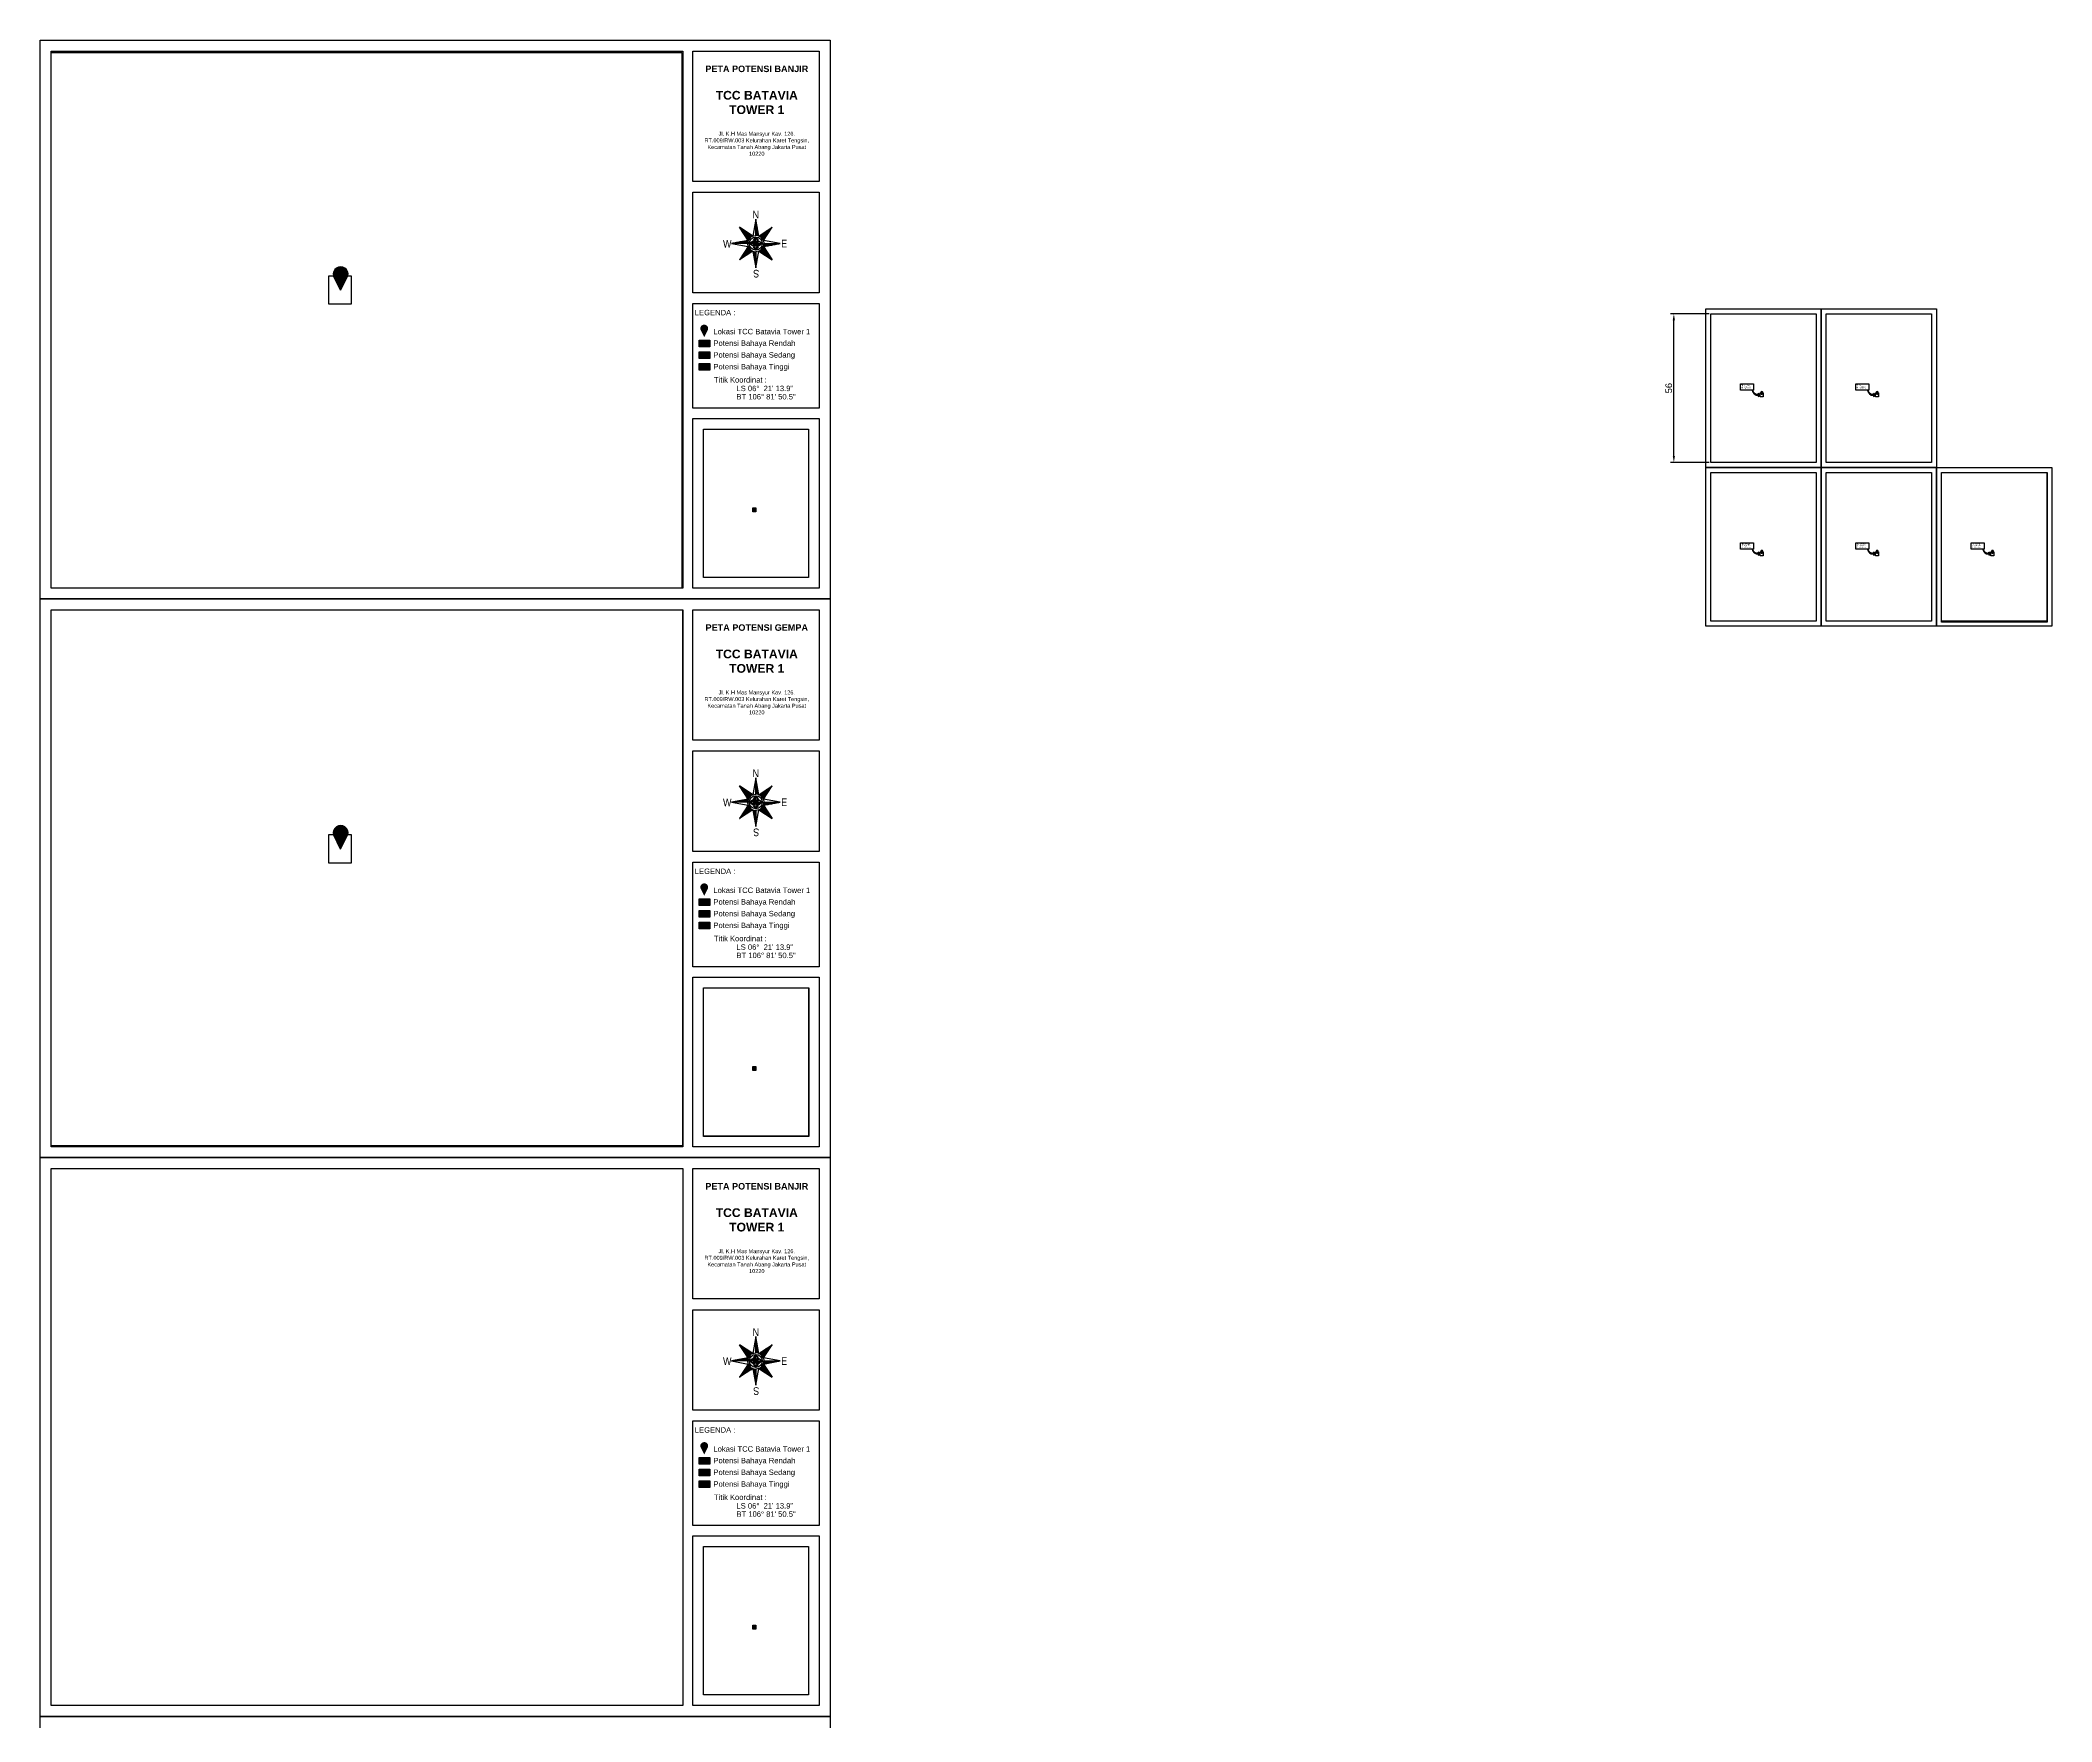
# Model space of a CAD drawing. Header units: millimetres. Extents: x 732789 to 742699, y 10898 to 18897.
# Drawn here: x 735186 to 735944, y 11527 to 12160 of the extents above; entities that cross this region are included whole.
import ezdxf

# ---------------------------------------------------------------- set-up
doc = ezdxf.new("R2010")
doc.units = ezdxf.units.MM
doc.linetypes.add('PTS_EXT', pattern=[999999, 0, -999999])
doc.styles.get("Standard").update_dxf_attribs({"font": 'arial.ttf'})
doc.dimstyles.new('ISO-25', dxfattribs={"dimtxt": 2.5, "dimasz": 2.5, "dimexe": 1.25, "dimexo": 0.625, "dimtad": 1, "dimdec": 0, "dimtxsty": 'Standard', "dimcen": 2.5, "dimadec": 0, "dimazin": 0, "dimtfac": 1, "dimtdec": 0, "dimtmove": 0, "dimatfit": 3, "dimfxl": 1, "dimarcsym": 0})
picture_1 = doc.add_image_def('image3.png', size_in_pixel=(591, 835))
picture_2 = doc.add_image_def('image4.png', size_in_pixel=(591, 835))
picture_3 = doc.add_image_def('image2.png', size_in_pixel=(3725, 5257))
picture_4 = doc.add_image_def('image1.png', size_in_pixel=(3737, 5281))
picture_5 = doc.add_image_def('image5.png', size_in_pixel=(2539, 2155))
picture_6 = doc.add_image_def('image6.png', size_in_pixel=(591, 835))
picture_7 = doc.add_image_def('image7.png', size_in_pixel=(2539, 2155))

# ---------------------------------------------------------------- blocks, each defined once
blk = doc.blocks.new('*D22')
at = {"color": 0, "lineweight": -2, "transparency": 16777216}
for p, q in [((735814.58, 12056.65), (735800.01, 12056.65)), ((735801.26, 12003.16), (735801.26, 12054.15)), ((735814.58, 12000.66), (735800.01, 12000.66))]:
    blk.add_line(p, q, dxfattribs=at)
at = {"color": 0, "transparency": 16777216}
for points in [[(735800.84, 12054.15), (735801.68, 12054.15), (735801.26, 12056.65)], [(735800.84, 12003.16), (735801.68, 12003.16), (735801.26, 12000.66)]]:
    blk.add_solid(points, dxfattribs=at)
at = {"layer": 'Defpoints', "color": 0, "transparency": 16777216}
for p in [(735801.26, 12056.65), (735815.2, 12056.65), (735815.2, 12000.66)]:
    blk.add_point(p, dxfattribs=at)
at = {"color": 0, "transparency": 16777216, "insert": (735799.36, 12028.65), "char_height": 2.5, "attachment_point": 5, "rotation": 90}
blk.add_mtext('56', dxfattribs=at)

msp = doc.modelspace()

# ---------------------------------------------------------------- hatches: boundary and pattern name
h = msp.add_hatch(color=1)
h.dxf.hatch_style = 1
h.paths.add_polyline_path([(735302.05, 12070.87, 1.282095), (735296.66, 12070.87), (735299.35, 12065.48)])
h.paths.add_polyline_path([(735297.96, 12071.55, -1), (735300.75, 12071.55, -1)], flags=16)
at = {"true_color": 0xffffff}
h = msp.add_hatch(color=7, dxfattribs=at)
h.dxf.hatch_style = 1
h.paths.add_polyline_path([(735297.96, 12071.55, 1), (735300.75, 12071.55, 1)])
h = msp.add_hatch(color=1)
h.dxf.hatch_style = 1
h.paths.add_polyline_path([(735437.66, 12050.71, 1.282095), (735434.79, 12050.71), (735436.23, 12047.83)])
h.paths.add_polyline_path([(735435.48, 12051.07, -1), (735436.97, 12051.07, -1)], flags=16)
h = msp.add_hatch(color=7, dxfattribs=at)
h.dxf.hatch_style = 1
h.paths.add_polyline_path([(735436.98, 12051.07, 1), (735435.48, 12051.07, 1)])
h = msp.add_hatch(color=3)
h.dxf.hatch_style = 1
h.paths.add_polyline_path([(735438.29, 12046.77), (735434.38, 12046.77), (735434.38, 12044.25), (735438.29, 12044.25)])
h = msp.add_hatch(color=2)
h.dxf.hatch_style = 1
h.paths.add_polyline_path([(735438.29, 12042.35), (735434.38, 12042.35), (735434.38, 12039.83), (735438.29, 12039.83)])
h = msp.add_hatch(color=1)
h.dxf.hatch_style = 1
h.paths.add_polyline_path([(735438.29, 12037.94), (735434.38, 12037.94), (735434.38, 12035.41), (735438.29, 12035.41)])
at = {"true_color": 0x939598, "transparency": 33554643}
h = msp.add_hatch(color=252, dxfattribs=at)
h.dxf.hatch_style = 1
h.set_gradient(color1=(147, 149, 152), color2=(0, 0, 255), rotation=236)
h.paths.add_polyline_path([(735832.99, 12026.67), (735832.99, 12026.32, -0.332335), (735830.79, 12027.84, 0.357219), (735832.99, 12025.88), (735832.99, 12025.53), (735833.74, 12026.1)])
h = msp.add_hatch(color=1)
h.dxf.hatch_style = 1
h.paths.add_polyline_path([(735834.76, 12026.86, 1.282095), (735833.99, 12026.86), (735834.37, 12026.09)])
h.paths.add_polyline_path([(735834.18, 12026.95, -1), (735834.57, 12026.95, -1)], flags=16)
at = {"true_color": 0xffffff}
h = msp.add_hatch(color=7, dxfattribs=at)
h.dxf.hatch_style = 1
h.paths.add_polyline_path([(735834.18, 12026.95, 1), (735834.57, 12026.95, 1)])
at = {"true_color": 0x939598, "transparency": 33554643}
h = msp.add_hatch(color=252, dxfattribs=at)
h.dxf.hatch_style = 1
h.set_gradient(color1=(147, 149, 152), color2=(0, 0, 255), rotation=236)
h.paths.add_polyline_path([(735876.39, 12026.67), (735876.39, 12026.32, -0.332335), (735874.19, 12027.84, 0.357219), (735876.39, 12025.88), (735876.39, 12025.53), (735877.15, 12026.1)])
h = msp.add_hatch(color=1)
h.dxf.hatch_style = 1
h.paths.add_polyline_path([(735878.17, 12026.86, 1.282095), (735877.4, 12026.86), (735877.78, 12026.09)])
h.paths.add_polyline_path([(735877.58, 12026.95, -1), (735877.98, 12026.95, -1)], flags=16)
at = {"true_color": 0xffffff}
h = msp.add_hatch(color=7, dxfattribs=at)
h.dxf.hatch_style = 1
h.paths.add_polyline_path([(735877.58, 12026.95, 1), (735877.98, 12026.95, 1)])
h = msp.add_hatch()
h.set_pattern_fill('ANSI31', color=1, scale=0.136239)
h.set_pattern_definition([(45, (234389.67574, 3860.0776), (-0.30586422798, 0.30586422798), [])])
h.paths.add_polyline_path([(735455.71, 11983.62), (735454.51, 11983.62), (735454.51, 11982.09), (735455.71, 11982.09)])
at = {"true_color": 0x939598, "transparency": 33554643}
h = msp.add_hatch(color=252, dxfattribs=at)
h.dxf.hatch_style = 1
h.set_gradient(color1=(147, 149, 152), color2=(0, 0, 255), rotation=236)
h.paths.add_polyline_path([(735832.99, 11966.9), (735832.99, 11966.55, -0.332335), (735830.79, 11968.07, 0.357219), (735832.99, 11966.11), (735832.99, 11965.76), (735833.74, 11966.33)])
h = msp.add_hatch(color=1)
h.dxf.hatch_style = 1
h.paths.add_polyline_path([(735834.76, 11967.09, 1.282095), (735833.99, 11967.09), (735834.37, 11966.32)])
h.paths.add_polyline_path([(735834.18, 11967.18, -1), (735834.57, 11967.18, -1)], flags=16)
at = {"true_color": 0xffffff}
h = msp.add_hatch(color=7, dxfattribs=at)
h.dxf.hatch_style = 1
h.paths.add_polyline_path([(735834.18, 11967.18, 1), (735834.57, 11967.18, 1)])
at = {"true_color": 0x939598, "transparency": 33554643}
h = msp.add_hatch(color=252, dxfattribs=at)
h.dxf.hatch_style = 1
h.set_gradient(color1=(147, 149, 152), color2=(0, 0, 255), rotation=236)
h.paths.add_polyline_path([(735876.39, 11966.9), (735876.39, 11966.55, -0.332335), (735874.19, 11968.07, 0.357219), (735876.39, 11966.11), (735876.39, 11965.76), (735877.15, 11966.33)])
h = msp.add_hatch(color=1)
h.dxf.hatch_style = 1
h.paths.add_polyline_path([(735878.17, 11967.09, 1.282095), (735877.4, 11967.09), (735877.78, 11966.32)])
h.paths.add_polyline_path([(735877.58, 11967.18, -1), (735877.98, 11967.18, -1)], flags=16)
at = {"true_color": 0xffffff}
h = msp.add_hatch(color=7, dxfattribs=at)
h.dxf.hatch_style = 1
h.paths.add_polyline_path([(735877.58, 11967.18, 1), (735877.98, 11967.18, 1)])
at = {"true_color": 0x939598, "transparency": 33554643}
h = msp.add_hatch(color=252, dxfattribs=at)
h.dxf.hatch_style = 1
h.set_gradient(color1=(147, 149, 152), color2=(0, 0, 255), rotation=236)
h.paths.add_polyline_path([(735919.8, 11966.9), (735919.8, 11966.55, -0.332335), (735917.6, 11968.07, 0.357219), (735919.8, 11966.11), (735919.8, 11965.76), (735920.56, 11966.33)])
h = msp.add_hatch(color=1)
h.dxf.hatch_style = 1
h.paths.add_polyline_path([(735921.57, 11967.09, 1.282095), (735920.8, 11967.09), (735921.19, 11966.32)])
h.paths.add_polyline_path([(735920.99, 11967.18, -1), (735921.39, 11967.18, -1)], flags=16)
at = {"true_color": 0xffffff}
h = msp.add_hatch(color=7, dxfattribs=at)
h.dxf.hatch_style = 1
h.paths.add_polyline_path([(735920.99, 11967.18, 1), (735921.39, 11967.18, 1)])
h = msp.add_hatch(color=1)
h.dxf.hatch_style = 1
h.paths.add_polyline_path([(735302.05, 11860.57, 1.282095), (735296.66, 11860.57), (735299.35, 11855.17)])
h.paths.add_polyline_path([(735297.96, 11861.24, -1), (735300.75, 11861.24, -1)], flags=16)
h = msp.add_hatch(color=7, dxfattribs=at)
h.dxf.hatch_style = 1
h.paths.add_polyline_path([(735297.96, 11861.24, 1), (735300.75, 11861.24, 1)])
h = msp.add_hatch(color=3)
h.dxf.hatch_style = 1
h.paths.add_polyline_path([(735438.29, 11836.47), (735434.38, 11836.47), (735434.38, 11833.94), (735438.29, 11833.94)])
h = msp.add_hatch(color=1)
h.dxf.hatch_style = 1
h.paths.add_polyline_path([(735437.66, 11840.4, 1.282095), (735434.79, 11840.4), (735436.23, 11837.52)])
h.paths.add_polyline_path([(735435.48, 11840.76, -1), (735436.97, 11840.76, -1)], flags=16)
h = msp.add_hatch(color=7, dxfattribs=at)
h.dxf.hatch_style = 1
h.paths.add_polyline_path([(735436.98, 11840.76, 1), (735435.48, 11840.76, 1)])
h = msp.add_hatch(color=2)
h.dxf.hatch_style = 1
h.paths.add_polyline_path([(735438.29, 11832.05), (735434.38, 11832.05), (735434.38, 11829.52), (735438.29, 11829.52)])
h = msp.add_hatch(color=1)
h.dxf.hatch_style = 1
h.paths.add_polyline_path([(735438.29, 11827.63), (735434.38, 11827.63), (735434.38, 11825.11), (735438.29, 11825.11)])
h = msp.add_hatch()
h.set_pattern_fill('ANSI31', color=1, scale=0.136239)
h.set_pattern_definition([(45, (234389.67574, 3649.76975), (-0.30586422798, 0.30586422798), [])])
h.paths.add_polyline_path([(735455.71, 11773.31), (735454.51, 11773.31), (735454.51, 11771.78), (735455.71, 11771.78)])
h = msp.add_hatch(color=1)
h.dxf.hatch_style = 1
h.paths.add_polyline_path([(735437.66, 11630.09, 1.282095), (735434.79, 11630.09), (735436.23, 11627.21)])
h.paths.add_polyline_path([(735435.48, 11630.45, -1), (735436.97, 11630.45, -1)], flags=16)
h = msp.add_hatch(color=3)
h.dxf.hatch_style = 1
h.paths.add_polyline_path([(735438.29, 11626.16), (735434.38, 11626.16), (735434.38, 11623.63), (735438.29, 11623.63)])
h = msp.add_hatch(color=7, dxfattribs=at)
h.dxf.hatch_style = 1
h.paths.add_polyline_path([(735436.98, 11630.46, 1), (735435.48, 11630.46, 1)])
h = msp.add_hatch(color=2)
h.dxf.hatch_style = 1
h.paths.add_polyline_path([(735438.29, 11621.74), (735434.38, 11621.74), (735434.38, 11619.22), (735438.29, 11619.22)])
h = msp.add_hatch(color=1)
h.dxf.hatch_style = 1
h.paths.add_polyline_path([(735438.29, 11617.32), (735434.38, 11617.32), (735434.38, 11614.8), (735438.29, 11614.8)])
h = msp.add_hatch()
h.set_pattern_fill('ANSI31', color=1, scale=0.136239)
h.set_pattern_definition([(45, (234389.67574, 3439.4619), (-0.30586422798, 0.30586422798), [])])
h.paths.add_polyline_path([(735455.71, 11563), (735454.51, 11563), (735454.51, 11561.48), (735455.71, 11561.48)])

# ---------------------------------------------------------------- linework, layer by layer
at = {"linetype": 'Continuous'}
for p, q in [((735454.49, 12085.91), (735449.53, 12089.2)), ((735452.81, 12084.23), (735449.53, 12089.2)), ((735453.48, 12085.24), (735449.53, 12089.2)), ((735453.32, 12085.06), (735450.21, 12088.17)), ((735453.66, 12085.41), (735450.55, 12088.52)), ((735453.17, 12084.87), (735450.88, 12087.15)), ((735453.86, 12085.56), (735451.57, 12087.84)), ((735454.07, 12085.7), (735452.6, 12087.17)), ((735454.29, 12085.82), (735453.62, 12086.49)), ((735456.8, 12085.91), (735455.65, 12092.26)), ((735455.65, 12086.14), (735455.65, 12092.26)), ((735455.74, 12086.14), (735455.74, 12091.75)), ((735455.98, 12086.12), (735455.98, 12090.41)), ((735456.23, 12086.08), (735456.23, 12089.06)), ((735456.47, 12086.02), (735456.47, 12087.71)), ((735456.72, 12085.95), (735456.72, 12086.37)), ((735456.8, 12085.91), (735461.76, 12089.2)), ((735457, 12085.82), (735457.67, 12086.49)), ((735457.23, 12085.7), (735458.7, 12087.17)), ((735457.44, 12085.56), (735459.72, 12087.84)), ((735457.63, 12085.41), (735460.74, 12088.52)), ((735457.81, 12085.24), (735461.76, 12089.2)), ((735457.98, 12085.06), (735461.09, 12088.17)), ((735458.13, 12084.87), (735460.41, 12087.15)), ((735458.48, 12084.23), (735461.76, 12089.2)), ((735452.81, 12084.23), (735446.47, 12083.08)), ((735452.59, 12083.08), (735446.47, 12083.08)), ((735452.59, 12083.17), (735446.97, 12083.17)), ((735452.61, 12083.42), (735448.32, 12083.42)), ((735452.81, 12081.93), (735449.53, 12076.96)), ((735453.48, 12080.92), (735449.53, 12076.96)), ((735454.49, 12080.25), (735449.53, 12076.96)), ((735452.64, 12083.66), (735449.67, 12083.66)), ((735453.32, 12081.1), (735450.21, 12077.98)), ((735453.66, 12080.75), (735450.55, 12077.64)), ((735453.17, 12081.29), (735450.88, 12079.01)), ((735452.7, 12083.91), (735451.01, 12083.91)), ((735453.03, 12084.66), (735451.56, 12086.13)), ((735453.03, 12081.5), (735451.56, 12080.03)), ((735453.86, 12080.6), (735451.57, 12078.32)), ((735452.91, 12084.44), (735452.24, 12085.11)), ((735452.91, 12081.72), (735452.24, 12081.05)), ((735452.78, 12084.15), (735452.36, 12084.15)), ((735454.07, 12080.46), (735452.6, 12078.99)), ((735453.2, 12083.08), (735454.42, 12084)), ((735454.42, 12082.47), (735453.2, 12083.08)), ((735454.42, 12082.16), (735453.2, 12083.08)), ((735454.29, 12080.34), (735453.62, 12079.67)), ((735454.42, 12084), (735455.65, 12083.08)), ((735455.65, 12083.08), (735454.42, 12082.47)), ((735455.65, 12083.08), (735454.42, 12082.16)), ((735454.49, 12080.25), (735455.65, 12073.9)), ((735454.58, 12080.21), (735454.58, 12079.79)), ((735454.73, 12084.3), (735455.65, 12085.53)), ((735455.65, 12083.08), (735454.73, 12084.3)), ((735454.73, 12081.86), (735455.65, 12083.08)), ((735455.65, 12080.63), (735454.73, 12081.86)), ((735454.82, 12080.13), (735454.82, 12078.45)), ((735455.03, 12084.3), (735455.65, 12085.53)), ((735455.65, 12083.08), (735455.03, 12084.3)), ((735455.07, 12080.08), (735455.07, 12077.1)), ((735455.31, 12080.04), (735455.31, 12075.75)), ((735455.55, 12080.02), (735455.55, 12074.41)), ((735455.65, 12085.53), (735456.56, 12084.3)), ((735456.56, 12084.3), (735455.65, 12083.08)), ((735455.65, 12083.08), (735456.87, 12084)), ((735456.87, 12083.69), (735455.65, 12083.08)), ((735455.65, 12083.08), (735456.26, 12081.86)), ((735455.65, 12083.08), (735456.56, 12081.86)), ((735456.87, 12082.16), (735455.65, 12083.08)), ((735456.26, 12081.86), (735455.65, 12080.63)), ((735456.56, 12081.86), (735455.65, 12080.63)), ((735455.65, 12080.02), (735455.65, 12073.9)), ((735456.8, 12080.25), (735461.76, 12076.96)), ((735456.87, 12084), (735458.09, 12083.08)), ((735458.09, 12083.08), (735456.87, 12083.69)), ((735458.09, 12083.08), (735456.87, 12082.16)), ((735457, 12080.34), (735457.67, 12079.67)), ((735457.23, 12080.46), (735458.7, 12078.99)), ((735457.44, 12080.6), (735459.72, 12078.32)), ((735457.63, 12080.75), (735460.74, 12077.64)), ((735457.81, 12080.92), (735461.76, 12076.96)), ((735457.98, 12081.1), (735461.09, 12077.98)), ((735458.13, 12081.29), (735460.41, 12079.01)), ((735458.27, 12084.66), (735459.73, 12086.13)), ((735458.27, 12081.5), (735459.73, 12080.03)), ((735458.39, 12084.44), (735459.06, 12085.11)), ((735458.39, 12081.72), (735459.06, 12081.05)), ((735458.48, 12081.93), (735464.82, 12083.08)), ((735458.48, 12081.93), (735461.76, 12076.96)), ((735458.51, 12082.01), (735458.93, 12082.01)), ((735458.59, 12082.25), (735460.28, 12082.25)), ((735458.65, 12082.5), (735461.63, 12082.5)), ((735458.69, 12082.74), (735462.97, 12082.74)), ((735458.7, 12082.99), (735464.32, 12082.99)), ((735458.71, 12083.08), (735464.82, 12083.08)), ((735456.8, 11875.61), (735455.65, 11881.95)), ((735455.65, 11875.83), (735455.65, 11881.95)), ((735454.49, 11875.61), (735449.53, 11878.89)), ((735452.81, 11873.93), (735449.53, 11878.89)), ((735453.48, 11874.94), (735449.53, 11878.89)), ((735453.32, 11874.75), (735450.21, 11877.87)), ((735453.66, 11875.1), (735450.55, 11878.21)), ((735453.17, 11874.56), (735450.88, 11876.84)), ((735453.03, 11874.35), (735451.56, 11875.82)), ((735453.86, 11875.25), (735451.57, 11877.54)), ((735452.91, 11874.13), (735452.24, 11874.8)), ((735454.07, 11875.39), (735452.6, 11876.86)), ((735454.29, 11875.51), (735453.62, 11876.18)), ((735454.73, 11874), (735455.65, 11875.22)), ((735455.03, 11874), (735455.65, 11875.22)), ((735455.65, 11875.22), (735456.56, 11874)), ((735455.74, 11875.83), (735455.74, 11881.44)), ((735455.98, 11875.81), (735455.98, 11880.1)), ((735456.23, 11875.78), (735456.23, 11878.75)), ((735456.47, 11875.72), (735456.47, 11877.41)), ((735456.72, 11875.64), (735456.72, 11876.06)), ((735456.8, 11875.61), (735461.76, 11878.89)), ((735457, 11875.51), (735457.67, 11876.18)), ((735457.23, 11875.39), (735458.7, 11876.86)), ((735457.44, 11875.25), (735459.72, 11877.54)), ((735457.63, 11875.1), (735460.74, 11878.21)), ((735457.81, 11874.94), (735461.76, 11878.89)), ((735457.98, 11874.75), (735461.09, 11877.87)), ((735458.13, 11874.56), (735460.41, 11876.84)), ((735458.27, 11874.35), (735459.73, 11875.82)), ((735458.39, 11874.13), (735459.06, 11874.8)), ((735458.48, 11873.93), (735461.76, 11878.89)), ((735452.81, 11873.93), (735446.47, 11872.77)), ((735452.59, 11872.77), (735446.47, 11872.77)), ((735452.59, 11872.86), (735446.97, 11872.86)), ((735452.61, 11873.11), (735448.32, 11873.11)), ((735452.81, 11871.62), (735449.53, 11866.65)), ((735453.48, 11870.61), (735449.53, 11866.65)), ((735454.49, 11869.94), (735449.53, 11866.65)), ((735452.64, 11873.35), (735449.67, 11873.35)), ((735453.32, 11870.79), (735450.21, 11867.68)), ((735453.66, 11870.44), (735450.55, 11867.33)), ((735453.17, 11870.98), (735450.88, 11868.7)), ((735452.7, 11873.6), (735451.01, 11873.6)), ((735453.03, 11871.19), (735451.56, 11869.72)), ((735453.86, 11870.29), (735451.57, 11868.01)), ((735452.91, 11871.42), (735452.24, 11870.75)), ((735452.78, 11873.84), (735452.36, 11873.84)), ((735454.07, 11870.15), (735452.6, 11868.68)), ((735453.2, 11872.77), (735454.42, 11873.69)), ((735454.42, 11872.16), (735453.2, 11872.77)), ((735454.42, 11871.85), (735453.2, 11872.77)), ((735454.29, 11870.03), (735453.62, 11869.36)), ((735454.42, 11873.69), (735455.65, 11872.77)), ((735455.65, 11872.77), (735454.42, 11872.16)), ((735455.65, 11872.77), (735454.42, 11871.85)), ((735454.49, 11869.94), (735455.65, 11863.6)), ((735454.58, 11869.91), (735454.58, 11869.48)), ((735455.65, 11872.77), (735454.73, 11874)), ((735454.73, 11871.55), (735455.65, 11872.77)), ((735455.65, 11870.33), (735454.73, 11871.55)), ((735454.82, 11869.83), (735454.82, 11868.14)), ((735455.65, 11872.77), (735455.03, 11874)), ((735455.07, 11869.77), (735455.07, 11866.79)), ((735455.31, 11869.73), (735455.31, 11865.45)), ((735455.55, 11869.71), (735455.55, 11864.1)), ((735456.56, 11874), (735455.65, 11872.77)), ((735455.65, 11872.77), (735456.87, 11873.69)), ((735456.87, 11873.38), (735455.65, 11872.77)), ((735455.65, 11872.77), (735456.26, 11871.55)), ((735455.65, 11872.77), (735456.56, 11871.55)), ((735456.87, 11871.85), (735455.65, 11872.77)), ((735456.26, 11871.55), (735455.65, 11870.33)), ((735456.56, 11871.55), (735455.65, 11870.33)), ((735455.65, 11869.71), (735455.65, 11863.6)), ((735456.8, 11869.94), (735461.76, 11866.65)), ((735456.87, 11873.69), (735458.09, 11872.77)), ((735458.09, 11872.77), (735456.87, 11873.38)), ((735458.09, 11872.77), (735456.87, 11871.85)), ((735457, 11870.03), (735457.67, 11869.36)), ((735457.23, 11870.15), (735458.7, 11868.68)), ((735457.44, 11870.29), (735459.72, 11868.01)), ((735457.63, 11870.44), (735460.74, 11867.33)), ((735457.81, 11870.61), (735461.76, 11866.65)), ((735457.98, 11870.79), (735461.09, 11867.68)), ((735458.13, 11870.98), (735460.41, 11868.7)), ((735458.27, 11871.19), (735459.73, 11869.72)), ((735458.39, 11871.42), (735459.06, 11870.75)), ((735458.48, 11871.62), (735464.82, 11872.77)), ((735458.48, 11871.62), (735461.76, 11866.65)), ((735458.51, 11871.7), (735458.93, 11871.7)), ((735458.59, 11871.95), (735460.28, 11871.95)), ((735458.65, 11872.19), (735461.63, 11872.19)), ((735458.69, 11872.44), (735462.97, 11872.44)), ((735458.7, 11872.68), (735464.32, 11872.68)), ((735458.71, 11872.77), (735464.82, 11872.77)), ((735456.8, 11665.3), (735455.65, 11671.64)), ((735455.65, 11665.52), (735455.65, 11671.64)), ((735455.74, 11665.52), (735455.74, 11671.14)), ((735455.98, 11665.5), (735455.98, 11669.79)), ((735452.81, 11663.62), (735446.47, 11662.46)), ((735452.59, 11662.46), (735446.47, 11662.46)), ((735452.59, 11662.56), (735446.97, 11662.56)), ((735452.61, 11662.8), (735448.32, 11662.8)), ((735454.49, 11665.3), (735449.53, 11668.58)), ((735452.81, 11663.62), (735449.53, 11668.58)), ((735453.48, 11664.63), (735449.53, 11668.58)), ((735452.64, 11663.05), (735449.67, 11663.05)), ((735453.32, 11664.45), (735450.21, 11667.56)), ((735453.66, 11664.79), (735450.55, 11667.91)), ((735453.17, 11664.25), (735450.88, 11666.54)), ((735452.7, 11663.29), (735451.01, 11663.29)), ((735453.03, 11664.04), (735451.56, 11665.51)), ((735453.86, 11664.95), (735451.57, 11667.23)), ((735452.91, 11663.82), (735452.24, 11664.49)), ((735452.78, 11663.53), (735452.36, 11663.53)), ((735454.07, 11665.08), (735452.6, 11666.55)), ((735453.2, 11662.46), (735454.42, 11663.38)), ((735454.42, 11661.85), (735453.2, 11662.46)), ((735454.42, 11661.55), (735453.2, 11662.46)), ((735454.29, 11665.21), (735453.62, 11665.87)), ((735454.42, 11663.38), (735455.65, 11662.46)), ((735455.65, 11662.46), (735454.42, 11661.85)), ((735455.65, 11662.46), (735454.42, 11661.55)), ((735454.73, 11663.69), (735455.65, 11664.91)), ((735455.65, 11662.46), (735454.73, 11663.69)), ((735454.73, 11661.24), (735455.65, 11662.46)), ((735455.03, 11663.69), (735455.65, 11664.91)), ((735455.65, 11662.46), (735455.03, 11663.69)), ((735455.65, 11664.91), (735456.56, 11663.69)), ((735456.56, 11663.69), (735455.65, 11662.46)), ((735455.65, 11662.46), (735456.87, 11663.38)), ((735456.87, 11663.08), (735455.65, 11662.46)), ((735455.65, 11662.46), (735456.26, 11661.24)), ((735455.65, 11662.46), (735456.56, 11661.24)), ((735456.87, 11661.55), (735455.65, 11662.46)), ((735456.23, 11665.47), (735456.23, 11668.44)), ((735456.47, 11665.41), (735456.47, 11667.1)), ((735456.72, 11665.33), (735456.72, 11665.75)), ((735456.8, 11665.3), (735461.76, 11668.58)), ((735456.87, 11663.38), (735458.09, 11662.46)), ((735458.09, 11662.46), (735456.87, 11663.08)), ((735458.09, 11662.46), (735456.87, 11661.55)), ((735457, 11665.21), (735457.67, 11665.87)), ((735457.23, 11665.08), (735458.7, 11666.55)), ((735457.44, 11664.95), (735459.72, 11667.23)), ((735457.63, 11664.79), (735460.74, 11667.91)), ((735457.81, 11664.63), (735461.76, 11668.58)), ((735457.98, 11664.45), (735461.09, 11667.56)), ((735458.13, 11664.25), (735460.41, 11666.54)), ((735458.27, 11664.04), (735459.73, 11665.51)), ((735458.39, 11663.82), (735459.06, 11664.49)), ((735458.48, 11663.62), (735461.76, 11668.58)), ((735458.48, 11661.31), (735464.82, 11662.46)), ((735458.7, 11662.37), (735464.32, 11662.37)), ((735458.71, 11662.46), (735464.82, 11662.46)), ((735452.81, 11661.31), (735449.53, 11656.35)), ((735453.48, 11660.3), (735449.53, 11656.35)), ((735454.49, 11659.63), (735449.53, 11656.35)), ((735453.32, 11660.48), (735450.21, 11657.37)), ((735453.66, 11660.14), (735450.55, 11657.02)), ((735453.17, 11660.68), (735450.88, 11658.39)), ((735453.03, 11660.88), (735451.56, 11659.41)), ((735453.86, 11659.98), (735451.57, 11657.7)), ((735452.91, 11661.11), (735452.24, 11660.44)), ((735454.07, 11659.85), (735452.6, 11658.38)), ((735454.29, 11659.72), (735453.62, 11659.05)), ((735454.49, 11659.63), (735455.65, 11653.29)), ((735454.58, 11659.6), (735454.58, 11659.18)), ((735455.65, 11660.02), (735454.73, 11661.24)), ((735454.82, 11659.52), (735454.82, 11657.83)), ((735455.07, 11659.46), (735455.07, 11656.48)), ((735455.31, 11659.42), (735455.31, 11655.14)), ((735455.55, 11659.41), (735455.55, 11653.79)), ((735456.26, 11661.24), (735455.65, 11660.02)), ((735456.56, 11661.24), (735455.65, 11660.02)), ((735455.65, 11659.41), (735455.65, 11653.29)), ((735456.8, 11659.63), (735461.76, 11656.35)), ((735457, 11659.72), (735457.67, 11659.05)), ((735457.23, 11659.85), (735458.7, 11658.38)), ((735457.44, 11659.98), (735459.72, 11657.7)), ((735457.63, 11660.14), (735460.74, 11657.02)), ((735457.81, 11660.3), (735461.76, 11656.35)), ((735457.98, 11660.48), (735461.09, 11657.37)), ((735458.13, 11660.68), (735460.41, 11658.39)), ((735458.27, 11660.88), (735459.73, 11659.41)), ((735458.39, 11661.11), (735459.06, 11660.44)), ((735458.48, 11661.31), (735461.76, 11656.35)), ((735458.51, 11661.39), (735458.93, 11661.39)), ((735458.59, 11661.64), (735460.28, 11661.64)), ((735458.65, 11661.88), (735461.63, 11661.88)), ((735458.69, 11662.13), (735462.97, 11662.13))]:
    msp.add_line(p, q, dxfattribs=at)
for points in [[(735186.25, 12159.61), (735483.58, 12159.61), (735483.58, 11949.3), (735186.25, 11949.3)], [(735190.34, 12155.53), (735428.18, 12155.53), (735428.18, 11953.38), (735190.34, 11953.38)], [(735431.96, 12155.53), (735479.5, 12155.53), (735479.5, 12106.46), (735431.96, 12106.46)], [(735431.96, 12102.38), (735479.5, 12102.38), (735479.5, 12064.56), (735431.96, 12064.56)], [(735431.96, 12060.48), (735479.5, 12060.48), (735479.5, 12021.07), (735431.96, 12021.07)], [(735813.32, 12058.54), (735856.72, 12058.54), (735856.72, 11998.77), (735813.32, 11998.77)], [(735856.72, 12058.54), (735900.13, 12058.54), (735900.13, 11998.77), (735856.72, 11998.77)], [(735434.38, 12046.77), (735438.29, 12046.77), (735438.29, 12044.25), (735434.38, 12044.25)], [(735434.38, 12042.35), (735438.29, 12042.35), (735438.29, 12039.83), (735434.38, 12039.83)], [(735434.38, 12037.94), (735438.29, 12037.94), (735438.29, 12035.41), (735434.38, 12035.41)], [(735431.96, 12017.24), (735479.5, 12017.24), (735479.5, 11953.38), (735431.96, 11953.38)], [(735435.96, 12013.24), (735475.5, 12013.24), (735475.5, 11957.38), (735435.96, 11957.38)], [(735813.32, 11998.77), (735856.72, 11998.77), (735856.72, 11939), (735813.32, 11939)], [(735856.72, 11998.77), (735900.13, 11998.77), (735900.13, 11939), (735856.72, 11939)], [(735900.13, 11998.77), (735943.54, 11998.77), (735943.54, 11939), (735900.13, 11939)], [(735186.25, 11949.3), (735483.58, 11949.3), (735483.58, 11738.99), (735186.25, 11738.99)], [(735190.34, 11945.22), (735428.18, 11945.22), (735428.18, 11743.07), (735190.34, 11743.07)], [(735431.96, 11945.22), (735479.5, 11945.22), (735479.5, 11896.15), (735431.96, 11896.15)], [(735431.96, 11892.07), (735479.5, 11892.07), (735479.5, 11854.25), (735431.96, 11854.25)], [(735431.96, 11850.17), (735479.5, 11850.17), (735479.5, 11810.77), (735431.96, 11810.77)], [(735434.38, 11836.47), (735438.29, 11836.47), (735438.29, 11833.94), (735434.38, 11833.94)], [(735434.38, 11832.05), (735438.29, 11832.05), (735438.29, 11829.52), (735434.38, 11829.52)], [(735434.38, 11827.63), (735438.29, 11827.63), (735438.29, 11825.11), (735434.38, 11825.11)], [(735431.96, 11806.93), (735479.5, 11806.93), (735479.5, 11743.07), (735431.96, 11743.07)], [(735435.96, 11802.93), (735475.5, 11802.93), (735475.5, 11747.07), (735435.96, 11747.07)], [(735186.25, 11738.99), (735483.58, 11738.99), (735483.58, 11528.68), (735186.25, 11528.68)], [(735190.34, 11734.91), (735428.18, 11734.91), (735428.18, 11532.77), (735190.34, 11532.77)], [(735431.96, 11734.91), (735479.5, 11734.91), (735479.5, 11685.85), (735431.96, 11685.85)], [(735431.96, 11681.76), (735479.5, 11681.76), (735479.5, 11643.95), (735431.96, 11643.95)], [(735431.96, 11639.86), (735479.5, 11639.86), (735479.5, 11600.46), (735431.96, 11600.46)], [(735434.38, 11626.16), (735438.29, 11626.16), (735438.29, 11623.63), (735434.38, 11623.63)], [(735434.38, 11621.74), (735438.29, 11621.74), (735438.29, 11619.22), (735434.38, 11619.22)], [(735434.38, 11617.32), (735438.29, 11617.32), (735438.29, 11614.8), (735434.38, 11614.8)], [(735431.96, 11596.62), (735479.5, 11596.62), (735479.5, 11532.77), (735431.96, 11532.77)], [(735435.96, 11592.62), (735475.5, 11592.62), (735475.5, 11536.77), (735435.96, 11536.77)], [(735186.25, 11528.68), (735483.58, 11528.68), (735483.58, 11318.38), (735186.25, 11318.38)]]:
    msp.add_lwpolyline(points, close=True)
at = {"linetype": 'PTS_EXT'}
for points in [[(735449.53, 12089.2), (735452.81, 12084.23), (735446.47, 12083.08), (735452.81, 12081.93), (735449.53, 12076.96), (735454.49, 12080.25), (735455.65, 12073.9), (735456.8, 12080.25), (735461.76, 12076.96), (735458.48, 12081.93), (735464.82, 12083.08), (735458.48, 12084.23), (735461.76, 12089.2), (735456.8, 12085.91), (735455.65, 12092.26), (735454.49, 12085.91)], [(735449.53, 11878.89), (735452.81, 11873.93), (735446.47, 11872.77), (735452.81, 11871.62), (735449.53, 11866.65), (735454.49, 11869.94), (735455.65, 11863.6), (735456.8, 11869.94), (735461.76, 11866.65), (735458.48, 11871.62), (735464.82, 11872.77), (735458.48, 11873.93), (735461.76, 11878.89), (735456.8, 11875.61), (735455.65, 11881.95), (735454.49, 11875.61)], [(735449.53, 11668.58), (735452.81, 11663.62), (735446.47, 11662.46), (735452.81, 11661.31), (735449.53, 11656.35), (735454.49, 11659.63), (735455.65, 11653.29), (735456.8, 11659.63), (735461.76, 11656.35), (735458.48, 11661.31), (735464.82, 11662.46), (735458.48, 11663.62), (735461.76, 11668.58), (735456.8, 11665.3), (735455.65, 11671.64), (735454.49, 11665.3)]]:
    msp.add_lwpolyline(points, close=True, dxfattribs=at)
at = {"linetype": 'Continuous'}
for points in [[(735455.65, 12092.26), (735454.49, 12085.91), (735455.65, 12086.14), (735455.65, 12092.26)], [(735446.47, 12083.08), (735452.81, 12081.93), (735452.59, 12083.08), (735446.47, 12083.08)], [(735455.65, 12083.08), (735453.2, 12083.08), (735454.42, 12083.69), (735455.65, 12083.08)], [(735455.65, 12083.08), (735455.65, 12080.63), (735455.03, 12081.86), (735455.65, 12083.08)], [(735455.65, 12083.08), (735455.65, 12085.53), (735456.26, 12084.3), (735455.65, 12083.08)], [(735455.65, 12083.08), (735458.09, 12083.08), (735456.87, 12082.47), (735455.65, 12083.08)], [(735455.65, 12073.9), (735456.8, 12080.25), (735455.65, 12080.02), (735455.65, 12073.9)], [(735464.82, 12083.08), (735458.48, 12084.23), (735458.71, 12083.08), (735464.82, 12083.08)], [(735455.65, 11881.95), (735454.49, 11875.61), (735455.65, 11875.83), (735455.65, 11881.95)], [(735455.65, 11872.77), (735455.65, 11875.22), (735456.26, 11874), (735455.65, 11872.77)], [(735446.47, 11872.77), (735452.81, 11871.62), (735452.59, 11872.77), (735446.47, 11872.77)], [(735455.65, 11872.77), (735453.2, 11872.77), (735454.42, 11873.38), (735455.65, 11872.77)], [(735455.65, 11872.77), (735455.65, 11870.33), (735455.03, 11871.55), (735455.65, 11872.77)], [(735455.65, 11872.77), (735458.09, 11872.77), (735456.87, 11872.16), (735455.65, 11872.77)], [(735455.65, 11863.6), (735456.8, 11869.94), (735455.65, 11869.71), (735455.65, 11863.6)], [(735464.82, 11872.77), (735458.48, 11873.93), (735458.71, 11872.77), (735464.82, 11872.77)], [(735455.65, 11671.64), (735454.49, 11665.3), (735455.65, 11665.52), (735455.65, 11671.64)], [(735446.47, 11662.46), (735452.81, 11661.31), (735452.59, 11662.46), (735446.47, 11662.46)], [(735455.65, 11662.46), (735453.2, 11662.46), (735454.42, 11663.08), (735455.65, 11662.46)], [(735455.65, 11662.46), (735455.65, 11660.02), (735455.03, 11661.24), (735455.65, 11662.46)], [(735455.65, 11662.46), (735455.65, 11664.91), (735456.26, 11663.69), (735455.65, 11662.46)], [(735455.65, 11662.46), (735458.09, 11662.46), (735456.87, 11661.85), (735455.65, 11662.46)], [(735464.82, 11662.46), (735458.48, 11663.62), (735458.71, 11662.46), (735464.82, 11662.46)], [(735455.65, 11653.29), (735456.8, 11659.63), (735455.65, 11659.41), (735455.65, 11653.29)]]:
    msp.add_lwpolyline(points, close=True, dxfattribs=at)
at = {"color": 1}
for points in [[(735294.92, 12070.92), (735303.3, 12070.92), (735303.3, 12060.2), (735294.92, 12060.2)], [(735833.74, 12026.86), (735834.94, 12026.86), (735834.94, 12025.33), (735833.74, 12025.33)], [(735877.15, 12026.86), (735878.34, 12026.86), (735878.34, 12025.33), (735877.15, 12025.33)], [(735454.51, 11983.62), (735455.71, 11983.62), (735455.71, 11982.09), (735454.51, 11982.09)], [(735833.74, 11967.09), (735834.94, 11967.09), (735834.94, 11965.56), (735833.74, 11965.56)], [(735877.15, 11967.09), (735878.34, 11967.09), (735878.34, 11965.56), (735877.15, 11965.56)], [(735920.55, 11967.09), (735921.75, 11967.09), (735921.75, 11965.56), (735920.55, 11965.56)], [(735294.92, 11860.62), (735303.3, 11860.62), (735303.3, 11849.89), (735294.92, 11849.89)], [(735454.51, 11773.31), (735455.71, 11773.31), (735455.71, 11771.78), (735454.51, 11771.78)], [(735454.51, 11563), (735455.71, 11563), (735455.71, 11561.48), (735454.51, 11561.48)]]:
    msp.add_lwpolyline(points, close=True, dxfattribs=at)
for points in [[(735299.35, 12065.48), (735296.66, 12070.87)], [(735299.35, 12065.48), (735302.05, 12070.87)], [(735815.2, 12056.65), (735854.84, 12056.65), (735854.84, 12000.66), (735815.2, 12000.66), (735815.2, 12056.65)], [(735858.61, 12056.65), (735898.24, 12056.65), (735898.24, 12000.66), (735858.61, 12000.66), (735858.61, 12056.65)], [(735832.99, 12026.32), (735832.99, 12026.67)], [(735832.99, 12026.32), (735832.99, 12026.67)], [(735832.99, 12025.53), (735833.74, 12026.1), (735832.99, 12026.67)], [(735832.99, 12025.88), (735832.99, 12025.53)], [(735832.99, 12025.88), (735832.99, 12025.53)], [(735834.37, 12026.09), (735833.99, 12026.86)], [(735834.37, 12026.09), (735834.76, 12026.86)], [(735876.39, 12026.32), (735876.39, 12026.67)], [(735876.39, 12026.32), (735876.39, 12026.67)], [(735876.39, 12025.53), (735877.15, 12026.1), (735876.39, 12026.67)], [(735876.39, 12025.88), (735876.39, 12025.53)], [(735876.39, 12025.88), (735876.39, 12025.53)], [(735877.78, 12026.09), (735877.4, 12026.86)], [(735877.78, 12026.09), (735878.17, 12026.86)], [(735815.2, 11996.88), (735854.84, 11996.88), (735854.84, 11940.89), (735815.2, 11940.89), (735815.2, 11996.88)], [(735858.61, 11996.88), (735898.24, 11996.88), (735898.24, 11940.89), (735858.61, 11940.89), (735858.61, 11996.88)], [(735902.01, 11996.88), (735941.65, 11996.88), (735941.65, 11940.89), (735902.01, 11940.89), (735902.01, 11996.88)], [(735832.99, 11966.55), (735832.99, 11966.9)], [(735832.99, 11966.55), (735832.99, 11966.9)], [(735832.99, 11965.76), (735833.74, 11966.33), (735832.99, 11966.9)], [(735832.99, 11966.11), (735832.99, 11965.76)], [(735832.99, 11966.11), (735832.99, 11965.76)], [(735834.37, 11966.32), (735833.99, 11967.09)], [(735834.37, 11966.32), (735834.76, 11967.09)], [(735876.39, 11966.55), (735876.39, 11966.9)], [(735876.39, 11966.55), (735876.39, 11966.9)], [(735876.39, 11965.76), (735877.15, 11966.33), (735876.39, 11966.9)], [(735876.39, 11966.11), (735876.39, 11965.76)], [(735876.39, 11966.11), (735876.39, 11965.76)], [(735877.78, 11966.32), (735877.4, 11967.09)], [(735877.78, 11966.32), (735878.17, 11967.09)], [(735919.8, 11966.55), (735919.8, 11966.9)], [(735919.8, 11966.55), (735919.8, 11966.9)], [(735919.8, 11965.76), (735920.55, 11966.33), (735919.8, 11966.9)], [(735919.8, 11966.11), (735919.8, 11965.76)], [(735919.8, 11966.11), (735919.8, 11965.76)], [(735921.19, 11966.32), (735920.8, 11967.09)], [(735921.19, 11966.32), (735921.57, 11967.09)], [(735299.35, 11855.17), (735296.66, 11860.57)], [(735299.35, 11855.17), (735302.05, 11860.57)]]:
    msp.add_lwpolyline(points)
at = {"color": 5}
for points in [[(735826.35, 12030.22), (735831.26, 12030.22), (735831.26, 12027.84), (735826.35, 12027.84)], [(735869.76, 12030.22), (735874.67, 12030.22), (735874.67, 12027.84), (735869.76, 12027.84)], [(735826.35, 11970.45), (735831.26, 11970.45), (735831.26, 11968.07), (735826.35, 11968.07)], [(735869.76, 11970.45), (735874.67, 11970.45), (735874.67, 11968.07), (735869.76, 11968.07)], [(735913.17, 11970.45), (735918.07, 11970.45), (735918.07, 11968.07), (735913.17, 11968.07)]]:
    msp.add_lwpolyline(points, close=True, dxfattribs=at)
at = {"linetype": 'Continuous'}
for centre in [(735455.65, 12083.08), (735455.65, 11872.77), (735455.65, 11662.46)]:
    msp.add_circle(centre, 2.45, dxfattribs=at)
for centre, radius in [((735299.35, 12071.55), 1.39), ((735834.37, 12026.95), 0.199), ((735877.78, 12026.95), 0.199), ((735834.37, 11967.18), 0.199), ((735877.78, 11967.18), 0.199), ((735921.19, 11967.18), 0.199), ((735299.35, 11861.24), 1.39)]:
    msp.add_circle(centre, radius)
for centre, start, end in [((735455.65, 12083.08), 157.849, 180), ((735455.65, 12083.08), 112.151, 157.849), ((735455.65, 12083.08), 202.151, 247.849), ((735455.65, 12083.08), 247.849, 270), ((735455.65, 12083.08), 67.8485, 90), ((735455.65, 12083.08), 22.1515, 67.8486), ((735455.65, 12083.08), 292.151, 337.849), ((735455.65, 12083.08), 337.849, 0), ((735455.65, 11872.77), 112.151, 157.849), ((735455.65, 11872.77), 67.8485, 90), ((735455.65, 11872.77), 22.1515, 67.8486), ((735455.65, 11872.77), 157.849, 180), ((735455.65, 11872.77), 202.151, 247.849), ((735455.65, 11872.77), 247.849, 270), ((735455.65, 11872.77), 292.151, 337.849), ((735455.65, 11872.77), 337.849, 0), ((735455.65, 11662.46), 157.849, 180), ((735455.65, 11662.46), 112.151, 157.849), ((735455.65, 11662.46), 67.8485, 90), ((735455.65, 11662.46), 22.1515, 67.8486), ((735455.65, 11662.46), 337.849, 0), ((735455.65, 11662.46), 202.151, 247.849), ((735455.65, 11662.46), 247.849, 270), ((735455.65, 11662.46), 292.151, 337.849)]:
    msp.add_arc(centre, 3.06, start, end, dxfattribs=at)
for centre, radius, start, end in [((735299.35, 12071.55), 2.78, 345.90657, 194.09343), ((735833.09, 12028.2), 2.33, 188.903, 267.53384), ((735832.91, 12028.55), 2.23, 198.54449, 272.07829), ((735834.37, 12026.95), 0.397, 345.90657, 194.09343), ((735876.49, 12028.2), 2.33, 188.903, 267.53384), ((735876.31, 12028.55), 2.23, 198.54449, 272.07829), ((735877.78, 12026.95), 0.397, 345.90657, 194.09343), ((735833.09, 11968.43), 2.33, 188.903, 267.53384), ((735832.91, 11968.78), 2.23, 198.54449, 272.07829), ((735834.37, 11967.18), 0.397, 345.90657, 194.09343), ((735876.49, 11968.43), 2.33, 188.903, 267.53384), ((735876.31, 11968.78), 2.23, 198.54449, 272.07829), ((735877.78, 11967.18), 0.397, 345.90657, 194.09343), ((735919.9, 11968.43), 2.33, 188.903, 267.53384), ((735919.72, 11968.78), 2.23, 198.54449, 272.07829), ((735921.19, 11967.18), 0.397, 345.90657, 194.09343), ((735299.35, 11861.24), 2.78, 345.90657, 194.09343)]:
    msp.add_arc(centre, radius, start, end)

# ---------------------------------------------------------------- texts
at = {"linetype": 'Continuous', "width": 0.85}
for s, rotation, p in [('N', 0, (735454.41, 12092.53)), ('S', 180, (735456.94, 12073.18)), ('N', 0, (735454.41, 11882.22)), ('S', 180, (735456.94, 11862.88)), ('N', 0, (735454.41, 11671.91)), ('S', 180, (735456.94, 11652.57))]:
    msp.add_text(s, height=2.88, rotation=rotation, dxfattribs=at).set_placement(p)
for s, p in [('W', (735443.29, 12081.57)), ('E', (735465.18, 12081.62)), ('E', (735465.18, 11871.31)), ('W', (735443.29, 11871.26)), ('W', (735443.29, 11660.95)), ('E', (735465.18, 11661))]:
    msp.add_text(s, height=2.88, dxfattribs=at).set_placement(p)
for s, height, p in [('LEGENDA :', 2.049, (735432.69, 12056.07)), ('Lokasi TCC Batavia Tower 1', 2.0494, (735439.69, 12048.92)), ('Potensi Bahaya Rendah', 2.0494, (735439.69, 12044.56)), ('Potensi Bahaya Sedang', 2.0494, (735439.69, 12040.14)), ('Potensi Bahaya Tinggi', 2.0494, (735439.69, 12035.72)), ('Titik Koordinat :', 2.0494, (735439.88, 12030.75)), ('LS 06°  21\' 13.9"', 2.0494, (735448.37, 12027.52)), ('BT 106° 81\' 50.5"', 2.0494, (735448.37, 12024.4)), ('LEGENDA :', 2.049, (735432.69, 11845.76)), ('Lokasi TCC Batavia Tower 1', 2.0494, (735439.69, 11838.61)), ('Potensi Bahaya Rendah', 2.0494, (735439.69, 11834.25)), ('Potensi Bahaya Sedang', 2.0494, (735439.69, 11829.83)), ('Potensi Bahaya Tinggi', 2.0494, (735439.69, 11825.42)), ('Titik Koordinat :', 2.0494, (735439.88, 11820.44)), ('LS 06°  21\' 13.9"', 2.0494, (735448.37, 11817.21)), ('BT 106° 81\' 50.5"', 2.0494, (735448.37, 11814.1)), ('LEGENDA :', 2.049, (735432.69, 11635.46)), ('Lokasi TCC Batavia Tower 1', 2.0494, (735439.69, 11628.31)), ('Potensi Bahaya Rendah', 2.0494, (735439.69, 11623.94)), ('Potensi Bahaya Sedang', 2.0494, (735439.69, 11619.53)), ('Potensi Bahaya Tinggi', 2.0494, (735439.69, 11615.11)), ('Titik Koordinat :', 2.0494, (735439.88, 11610.13)), ('LS 06°  21\' 13.9"', 2.0494, (735448.37, 11606.9)), ('BT 106° 81\' 50.5"', 2.0494, (735448.37, 11603.79))]:
    msp.add_text(s, height=height).set_placement(p)
at = {"char_height": 2.69452, "attachment_point": 1}
for s, insert in [('\\pxqc;{\\fArial|b1|i0|c0|p34;\\H0.909x;PETA POTENSI BANJIR\\H1.66666x; \\P\\H0.8x;\\PTCC BATAVIA TOWER 1\\fArial|b0|i0|c0|p34;\\H0.82508x;\\P\\P\\H0.55669x;Jl. K.H Mas Mansyur Kav. 126. RT.009/RW.003 Kelurahan Karet Tengsin, Kecamatan Tanah Abang Jakarta Pusat 10220}', (735434.86, 12150.06)), ('\\pxqc;{\\fArial|b1|i0|c0|p34;\\H0.909x;PETA POTENSI GEMPA\\H1.66666x; \\P\\H0.8x;\\PTCC BATAVIA TOWER 1\\fArial|b0|i0|c0|p34;\\H0.82508x;\\P\\P\\H0.55669x;Jl. K.H Mas Mansyur Kav. 126. RT.009/RW.003 Kelurahan Karet Tengsin, Kecamatan Tanah Abang Jakarta Pusat 10220}', (735434.86, 11939.75)), ('\\pxqc;{\\fArial|b1|i0|c0|p34;\\H0.909x;PETA POTENSI BANJIR\\H1.66666x; \\P\\H0.8x;\\PTCC BATAVIA TOWER 1\\fArial|b0|i0|c0|p34;\\H0.82508x;\\P\\P\\H0.55669x;Jl. K.H Mas Mansyur Kav. 126. RT.009/RW.003 Kelurahan Karet Tengsin, Kecamatan Tanah Abang Jakarta Pusat 10220}', (735434.86, 11729.44))]:
    msp.add_mtext_dynamic_manual_height_columns(s, width=42.2993, gutter_width=13.47, heights=[0], dxfattribs=dict(at, insert=insert))
at = {"color": 5, "char_height": 0.3394, "attachment_point": 1}
for insert in [(735826.64, 12029.9), (735870.04, 12029.9), (735826.64, 11970.13), (735870.04, 11970.13), (735913.45, 11970.13)]:
    msp.add_mtext_dynamic_manual_height_columns('Titik Koordinat : \\PLS : 06°21\'13.9"\\PBT : 106°81\'50.5"', width=11.7056, gutter_width=1.83, heights=[0], dxfattribs=dict(at, insert=insert))

# ---------------------------------------------------------------- dimensions: what is measured, and where the dimension line sits
dim = msp.add_linear_dim(base=(735801.26, 12056.65), p1=(735815.2, 12000.66), p2=(735815.2, 12056.65), angle=90, dimstyle='ISO-25')
dim.commit()
dim.dimension.update_dxf_attribs({"geometry": '*D22', "text_midpoint": (735799.36, 12028.65)})

# ---------------------------------------------------------------- pictures from other files: only their frames are drawn
image = msp.add_image(picture_5, insert=(735190.34, 11953.38), size_in_units=(237.5, 201.58))
image.dxf.flags = 7
image = msp.add_image(picture_4, insert=(735815.2, 12000.66), size_in_units=(39.62, 55.99))
image.dxf.flags = 7
image = msp.add_image(picture_3, insert=(735858.61, 12000.66), size_in_units=(39.68, 56))
image.dxf.flags = 7
image = msp.add_image(picture_4, insert=(735435.96, 11957.39), size_in_units=(39.52, 55.85))
image.dxf.flags = 7
image = msp.add_image(picture_1, insert=(735815.2, 11940.89), size_in_units=(39.64, 56))
image.dxf.flags = 7
image = msp.add_image(picture_2, insert=(735858.61, 11940.89), size_in_units=(39.64, 56.01))
image.dxf.flags = 7
image = msp.add_image(picture_6, insert=(735902.01, 11940.59), size_in_units=(39.84, 56.29))
image.dxf.flags = 7
image = msp.add_image(picture_7, insert=(735190.34, 11743.46), size_in_units=(237.71, 201.76))
image.dxf.flags = 7
image = msp.add_image(picture_3, insert=(735435.96, 11746.93), size_in_units=(39.68, 56))
image.dxf.flags = 7

doc.saveas('drawing.dxf')
